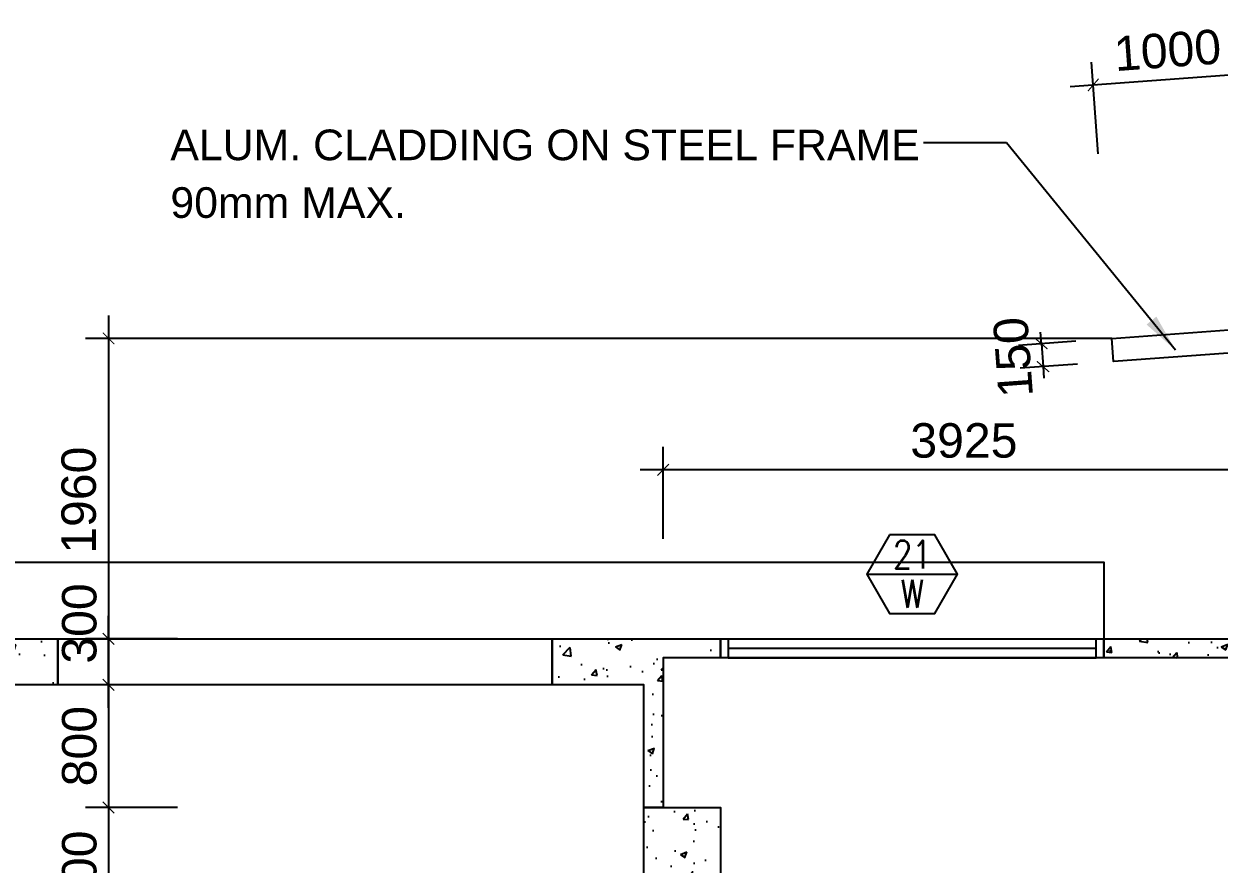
# Model space of a CAD drawing. Header units: millimetres. Extents: x -1214 to 71105, y 7230 to 56309.
# Drawn here: x 10654 to 18453, y 33981 to 39461 of the extents above; entities that cross this region are included whole.
import ezdxf
from ezdxf.enums import TextEntityAlignment as Align

# ---------------------------------------------------------------- set-up
doc = ezdxf.new("R2010")
doc.units = ezdxf.units.MM
doc.header["$MEASUREMENT"] = 0
doc.linetypes.add('CENTERX2', pattern=[101.6, 63.5, -12.7, 12.7, -12.7])
doc.layers.get('0').update_dxf_attribs({"color": 8})
doc.layers.get('Defpoints').update_dxf_attribs({"color": 8})
for name, color, linetype in [('Architectural Features', 8, 'Continuous'), ('GBP Dim', 8, 'Continuous'), ('GBP Text 200', 8, 'Continuous'), ('grid', 8, 'CENTERX2'), ('hatch', 8, 'Continuous'), ('RCP_text', 8, 'Continuous'), ('WALL-NEW', 8, 'Continuous'), ('WALL-STRUCTURE', 8, 'Continuous'), ('WINDOW', 8, 'Continuous'), ('Window Mark', 8, 'Continuous'), ('zzz-room mix', 8, 'Continuous')]:
    doc.layers.add(name, color=color, linetype=linetype)
doc.styles.add('BH', font='arial.ttf')
doc.styles.add('ROMANS', font='romans.shx')
doc.dimstyles.new('200 GBP', dxfattribs={"dimscale": 1.5, "dimtxt": 150, "dimasz": 50, "dimexe": 100, "dimexo": 50, "dimgap": 50, "dimtad": 1, "dimdec": 0, "dimzin": 0, "dimdsep": 46, "dimtxsty": 'BH', "dimblk": 'ARCHTICK', "dimcen": 0.09, "dimdle": 100, "dimclrd": 9, "dimclre": 9, "dimclrt": 1, "dimadec": 0, "dimazin": 0, "dimtfac": 1, "dimtdec": 0, "dimtix": 1, "dimtmove": 2, "dimatfit": 3, "dimldrblk": 'ARCHTICK', "dimfxl": 300, "dimfxlon": 1, "dimtolj": 1, "dimtzin": 0, "dimarcsym": 0})
doc.dimstyles.get("Standard").update_dxf_attribs({"dimtxt": 0.18, "dimasz": 0.18, "dimexe": 0.18, "dimexo": 0.0625, "dimgap": 0.09, "dimtad": 0, "dimtih": 1, "dimtoh": 1, "dimdec": 4, "dimzin": 0, "dimdsep": 46, "dimtxsty": 'Standard', "dimcen": 0.09, "dimadec": 0, "dimazin": 0, "dimtfac": 1, "dimtdec": 4, "dimtofl": 0, "dimtmove": 0, "dimatfit": 3, "dimfxl": 1, "dimtolj": 1, "dimtzin": 0, "dimarcsym": 0})
pattern_1 = [(50, (-579051.98, 745630.23), (430.35611, -37.65128), [45, -495]), (355, (-579052, 745630.23), (-83.2508, 451.31528), [36, -396]), (100.4514, (-579016.1, 745627.1), (347.10563, 413.66373), [38.24411, -420.68527]), (46.1842, (-579052, 745750.23), (640.34463, -99.3114), [67.5, -742.5]), (96.6356, (-578998.6, 745741.96), (560.79762, 584.47072), [57.36617, -631.0278]), (351.1842, (-579052, 745750.23), (560.79717, 584.47116), [54, -594]), (21, (-578991.98, 745720.23), (358.14423, -241.57133), [45, -495]), (326, (-578992, 745720.23), (145.9892, 435.09003), [36, -396]), (71.4514, (-578962.13, 745700.1), (504.13358, 193.5183), [38.24411, -420.68527]), (37.5, (-579051.98, 745630.23), (7.295913, 199.736312), [0, -391.2, 0, -402, 0, -397.5]), (7.5, (-579051.98, 745630.23), (157.841722, 236.647027), [0, -229.2, 0, -382.2, 0, -151.5]), (327.5, (-579185.78, 745630.23), (320.293462, -13.532923), [0, -150, 0, -468, 0, -621]), (317.5, (-579245.78, 745630.23), (349.9117, 60.06299), [0, -195, 0, -310.8, 0, -441])]

# ---------------------------------------------------------------- blocks, each defined once
blk = doc.blocks.new('A$C65CE4B9A')
at = {"layer": 'grid', "ltscale": 200}
blk.add_line((-66500, 0), (0, 0), dxfattribs=at)
blk = doc.blocks.new('_ArchTick')
at = {"color": 0, "const_width": 0.1}
blk.add_lwpolyline([(0.5, 0.5), (-0.5, -0.5)], dxfattribs=at)
blk = doc.blocks.new('*D53')
at = {"layer": 'Defpoints', "color": 0, "transparency": 16777216}
for p in [(12932, 35149.9), (11206.5, 34349.9), (13532, 34349.9)]:
    blk.add_point(p, dxfattribs=at)
at = {"layer": 'GBP Dim', "color": 9, "lineweight": -2, "transparency": 16777216}
for p, q in [((11206.5, 35299.9), (11206.5, 34199.9)), ((11656.5, 35149.9), (11056.5, 35149.9)), ((11656.5, 34349.9), (11056.5, 34349.9))]:
    blk.add_line(p, q, dxfattribs=at)
at = {"layer": 'GBP Dim', "color": 9, "lineweight": -2, "transparency": 16777216, "xscale": 75, "yscale": 75, "zscale": 75}
for p, rotation in [((11206.5, 35149.9), 90), ((11206.5, 34349.9), 270)]:
    blk.add_blockref('_ArchTick', p, dxfattribs=dict(at, rotation=rotation))
at = {"layer": 'GBP Dim', "transparency": 16777216, "insert": (11016.6, 34749.9), "char_height": 225, "attachment_point": 5, "rotation": 90, "style": 'BH'}
blk.add_mtext('\\A1;800', dxfattribs=at)
blk = doc.blocks.new('*D54')
at = {"layer": 'Defpoints', "color": 0, "transparency": 16777216}
for p in [(13532, 34349.9), (11206.5, 33350), (14032, 33350)]:
    blk.add_point(p, dxfattribs=at)
at = {"layer": 'GBP Dim', "color": 9, "lineweight": -2, "transparency": 16777216}
for p, q in [((11206.5, 34499.9), (11206.5, 33200)), ((11656.5, 34349.9), (11056.5, 34349.9)), ((11656.5, 33350), (11056.5, 33350))]:
    blk.add_line(p, q, dxfattribs=at)
at = {"layer": 'GBP Dim', "color": 9, "lineweight": -2, "transparency": 16777216, "xscale": 75, "yscale": 75, "zscale": 75}
for p, rotation in [((11206.5, 34349.9), 90), ((11206.5, 33350), 270)]:
    blk.add_blockref('_ArchTick', p, dxfattribs=dict(at, rotation=rotation))
at = {"layer": 'GBP Dim', "transparency": 16777216, "insert": (11016.6, 33849.9), "char_height": 225, "attachment_point": 5, "rotation": 90, "style": 'BH'}
blk.add_mtext('\\A1;1000', dxfattribs=at)
blk = doc.blocks.new('*D76')
at = {"layer": 'Defpoints', "color": 0, "transparency": 16777216}
for p in [(14825, 36552.7), (14825, 35598.1), (18750, 35623.1)]:
    blk.add_point(p, dxfattribs=at)
at = {"layer": 'GBP Dim', "color": 9, "lineweight": -2, "transparency": 16777216}
for p, q in [((14825, 36102.7), (14825, 36702.7)), ((18750, 36102.7), (18750, 36702.7)), ((18900, 36552.7), (14675, 36552.7))]:
    blk.add_line(p, q, dxfattribs=at)
at = {"layer": 'GBP Dim', "color": 9, "lineweight": -2, "transparency": 16777216, "xscale": 75, "yscale": 75, "zscale": 75, "rotation": 180}
blk.add_blockref('_ArchTick', (14825, 36552.7), dxfattribs=at)
at = {"layer": 'GBP Dim', "color": 9, "lineweight": -2, "transparency": 16777216, "xscale": 75, "yscale": 75, "zscale": 75}
blk.add_blockref('_ArchTick', (18750, 36552.7), dxfattribs=at)
at = {"layer": 'GBP Dim', "transparency": 16777216, "insert": (16787.5, 36742.6), "char_height": 225, "attachment_point": 5, "style": 'BH'}
blk.add_mtext('\\A1;3925', dxfattribs=at)
blk = doc.blocks.new('*D86')
at = {"layer": 'Defpoints', "color": 0, "transparency": 16777216}
for p in [(17626.3, 37399.5), (17303.7, 37225.5), (17637.4, 37249.9)]:
    blk.add_point(p, dxfattribs=at)
at = {"layer": 'GBP Dim', "color": 9, "lineweight": -2, "transparency": 16777216}
for p, q in [((17292.7, 37375.1), (17287.2, 37449.9)), ((17517.1, 37391.5), (17143.1, 37364.1)), ((17292.7, 37375.1), (17303.7, 37225.5)), ((17528.1, 37241.9), (17154.1, 37214.5)), ((17303.7, 37225.5), (17309.2, 37150.7))]:
    blk.add_line(p, q, dxfattribs=at)
at = {"layer": 'GBP Dim', "color": 9, "lineweight": -2, "transparency": 16777216, "xscale": 75, "yscale": 75, "zscale": 75}
for p, rotation in [((17292.7, 37375.1), 274.1941827832657), ((17303.7, 37225.5), 94.19418278326572)]:
    blk.add_blockref('_ArchTick', p, dxfattribs=dict(at, rotation=rotation))
at = {"layer": 'GBP Dim', "transparency": 16777216, "insert": (17108.8, 37286.4), "char_height": 225, "attachment_point": 5, "rotation": 94.19418, "style": 'BH'}
blk.add_mtext('\\A1;150', dxfattribs=at)
blk = doc.blocks.new('*D87')
at = {"layer": 'Defpoints', "color": 0, "transparency": 16777216}
for p in [(18628.7, 39136.2), (18761, 37332.2), (17763.7, 37259.1)]:
    blk.add_point(p, dxfattribs=at)
at = {"layer": 'GBP Dim', "color": 9, "lineweight": -2, "transparency": 16777216}
for p, q in [((18661.6, 38687.4), (18617.7, 39285.8)), ((17664.3, 38614.3), (17620.4, 39212.7)), ((17481.8, 39052.1), (18778.3, 39147.2))]:
    blk.add_line(p, q, dxfattribs=at)
at = {"layer": 'GBP Dim', "color": 9, "lineweight": -2, "transparency": 16777216, "xscale": 75, "yscale": 75, "zscale": 75}
for p, rotation in [((18628.7, 39136.2), 4.194182783265727), ((17631.4, 39063.1), 184.1941827832657)]:
    blk.add_blockref('_ArchTick', p, dxfattribs=dict(at, rotation=rotation))
at = {"layer": 'GBP Dim', "transparency": 16777216, "insert": (18116.1, 39289), "char_height": 225, "attachment_point": 5, "rotation": 4.19418, "style": 'BH'}
blk.add_mtext('\\A1;1000', dxfattribs=at)
blk = doc.blocks.new('MISCWINDOWS')
blk.add_line((-4.04, 0), (4.04, 0))
blk.add_lwpolyline([(-2.02, 3.5), (-4.04, 0), (-2.02, -3.5), (2.02, -3.5), (4.04, 0), (2.02, 3.5)], close=True)
at = {"style": 'BH'}
for tag, p in [('MARK_NUMBER', (0, 1.75)), ('DWG_NUMBER', (0, -1.75))]:
    blk.add_attdef(tag, text='', height=2.5, dxfattribs=at).set_placement(p, align=Align.MIDDLE_CENTER)
blk = doc.blocks.new('*D174')
at = {"layer": 'Defpoints', "color": 0, "transparency": 16777216}
for p in [(14479.5, 37409.8), (11206.4, 35450), (17809.8, 35450)]:
    blk.add_point(p, dxfattribs=at)
at = {"layer": 'GBP Dim', "color": 9, "lineweight": -2, "transparency": 16777216}
for p, q in [((11206.4, 37559.8), (11206.4, 35300)), ((11656.4, 37409.8), (11056.4, 37409.8)), ((11656.4, 35450), (11056.4, 35450))]:
    blk.add_line(p, q, dxfattribs=at)
at = {"layer": 'GBP Dim', "color": 9, "lineweight": -2, "transparency": 16777216, "xscale": 75, "yscale": 75, "zscale": 75}
for p, rotation in [((11206.4, 37409.8), 90), ((11206.4, 35450), 270)]:
    blk.add_blockref('_ArchTick', p, dxfattribs=dict(at, rotation=rotation))
at = {"layer": 'GBP Dim', "transparency": 16777216, "insert": (11012.8, 36354.2), "char_height": 225, "attachment_point": 5, "rotation": 90, "style": 'BH'}
blk.add_mtext('\\A1;1960', dxfattribs=at)
blk = doc.blocks.new('*D257')
at = {"layer": 'Defpoints', "color": 0, "transparency": 16777216}
for p in [(11206.5, 35450), (13532, 35450), (12932, 35149.9)]:
    blk.add_point(p, dxfattribs=at)
at = {"layer": 'GBP Dim', "color": 9, "lineweight": -2, "transparency": 16777216}
for p, q in [((11206.5, 34999.9), (11206.5, 35600)), ((11656.5, 35450), (11056.5, 35450)), ((11656.5, 35149.9), (11056.5, 35149.9))]:
    blk.add_line(p, q, dxfattribs=at)
at = {"layer": 'GBP Dim', "color": 9, "lineweight": -2, "transparency": 16777216, "xscale": 75, "yscale": 75, "zscale": 75}
for p, rotation in [((11206.5, 35450), 90), ((11206.5, 35149.9), 270)]:
    blk.add_blockref('_ArchTick', p, dxfattribs=dict(at, rotation=rotation))
at = {"layer": 'GBP Dim', "transparency": 16777216, "insert": (11016.5, 35550), "char_height": 225, "attachment_point": 5, "rotation": 90, "style": 'BH'}
blk.add_mtext('\\A1;300', dxfattribs=at)

msp = doc.modelspace()

# ---------------------------------------------------------------- hatches: boundary and pattern name
at = {"layer": 'hatch'}
h = msp.add_hatch(dxfattribs=at)
h.set_pattern_fill('AR-CONC', color=256, scale=60, style=0)
h.set_pattern_definition(pattern_1)
h.paths.add_polyline_path([(18750, 37481.9), (18899.9, 37492.9), (18899.9, 35450), (18900, 35450), (18900, 35324.9), (18750, 35324.9), (17700, 35324.9), (17700, 35449.9), (18750, 35449.9)])
h = msp.add_hatch(dxfattribs=at)
h.set_pattern_fill('AR-CONC', color=256, scale=60, style=0)
h.set_pattern_definition(pattern_1)
h.paths.add_polyline_path([(14100, 35449.9), (15200, 35449.9), (15200, 35324.9), (14825, 35324.9), (14825, 34349.9), (14700, 34349.9), (14700, 35149.9), (14100, 35149.9)])
h.paths.add_polyline_path([(9900, 35449.9), (10875, 35449.9), (10875, 35149.9), (10200, 35149.9), (10200, 34249.9), (9900, 34249.9)])
h = msp.add_hatch(dxfattribs=at)
h.set_pattern_fill('AR-CONC', color=256, scale=60, style=0)
h.set_pattern_definition(pattern_1)
h.paths.add_polyline_path([(15200, 34349.9), (15200, 33349.9), (14700, 33349.9), (14700, 34349.9)])

# ---------------------------------------------------------------- linework, layer by layer
at = {"layer": 'Architectural Features', "ltscale": 50}
msp.add_lwpolyline([(9900, 34849.9), (9400, 34849.9), (9400, 35949.7), (17700, 35949.7), (17700, 35449.7)], dxfattribs=at)
at = {"layer": 'RCP_text', "ltscale": 50}
msp.add_line((17752.7, 37409.8), (11206.4, 37409.8), dxfattribs=at)
at = {"layer": 'WALL-NEW'}
for points in [[(18750, 37481.9), (18899.9, 37492.9), (18899.9, 35450), (18900, 35450), (18900, 35324.9), (18750, 35324.9), (18750, 35324.9), (17700, 35324.9), (17700, 35449.9), (18750, 35449.9), (18750, 37481.9)], [(18750, 37331.5), (17763.7, 37259.2), (17752.7, 37408.8), (18750, 37481.9)], [(9900, 35449.9), (10875, 35449.9), (10875, 35149.9), (10200, 35149.9), (10200, 34249.9), (9900, 34249.9), (9900, 35449.9)], [(14100, 35449.9), (15200, 35449.9), (15200, 35324.9), (14825, 35324.9), (14825, 34349.9), (14700, 34349.9), (14700, 35149.9), (14100, 35149.9), (14100, 35449.9)]]:
    msp.add_lwpolyline(points, dxfattribs=at)
msp.add_lwpolyline([(10875, 35450), (14100, 35450), (14100, 35149.9), (10875, 35149.9)], close=True, dxfattribs=at)
at = {"layer": 'WALL-STRUCTURE'}
msp.add_lwpolyline([(15200, 34349.9), (15200, 33349.9), (14700, 33349.9), (14700, 34349.9), (15200, 34349.9)], dxfattribs=at)
at = {"layer": 'WINDOW'}
for points in [[(15250, 35450), (15250, 35325), (15200, 35325), (15200, 35450)], [(17700, 35449.9), (17700, 35324.9), (17650, 35324.9), (17650, 35449.9)]]:
    msp.add_lwpolyline(points, close=True, dxfattribs=at)
at = {"layer": 'WINDOW', "elevation": 0}
for points in [[(15250, 35450), (17650, 35449.9)], [(17650, 35387.4), (15250, 35387.5)], [(15250, 35325), (17650, 35324.9)]]:
    msp.add_lwpolyline(points, dxfattribs=at)
at = {"layer": 'zzz-room mix'}
msp.add_lwpolyline([(14825, 33350), (14825, 31521.2), (14800, 31521.2), (14800, 29300), (15100, 29300), (15100, 29400), (17475, 29400), (17475, 30496.2), (20210, 30496.2), (20210, 31446.2), (18750, 31446.2), (18750, 35325), (14825, 35325), (14825, 34350), (15200, 34350), (15200, 33350), (14825, 33350)], close=True, dxfattribs=at)

# ---------------------------------------------------------------- block references
at = {"layer": 'WALL-NEW'}
msp.add_blockref('A$C65CE4B9A', (69000, 35449.9), dxfattribs=at)
at = {"layer": 'Window Mark'}
ref = msp.add_blockref('MISCWINDOWS', (16450, 35872.3), dxfattribs=dict(at, xscale=73.25, yscale=73.25, zscale=73.25))
ref.add_attrib('MARK_NUMBER', '21', dxfattribs={"layer": '0', "height": 183.12, "style": 'ROMANS', "width": 0.8}).set_placement((16450, 36000.5), align=Align.MIDDLE_CENTER)
ref.add_attrib('DWG_NUMBER', 'W', dxfattribs={"layer": '0', "height": 183.1, "style": 'ROMANS', "width": 0.8}).set_placement((16450, 35744.1), align=Align.MIDDLE_CENTER)

# ---------------------------------------------------------------- texts
at = {"layer": 'GBP Text 200', "style": 'BH'}
for s, p in [('ALUM. CLADDING ON STEEL FRAME', (11609.6, 38572.1)), ('90mm MAX.', (11609.6, 38195.8))]:
    msp.add_text(s, height=200, dxfattribs=at).set_placement(p)

# ---------------------------------------------------------------- dimensions: what is measured, and where the dimension line sits
at = {"layer": 'GBP Dim'}
for base, p1, p2, angle, override, picture, middle in [((18628.7, 39136.2), (17763.7, 37259.1), (18761, 37332.2), 4.19418, {"dimclrt": 256}, '*D87', (18116.1, 39289)), ((17303.7, 37225.5), (17626.3, 37399.5), (17637.4, 37249.9), 94.19418, {"dimclrt": 256, "dimfxl": 150}, '*D86', (17108.8, 37286.4)), ((11206.5, 34349.9), (12932, 35149.9), (13532, 34349.9), 90, {"dimclrt": 256}, '*D53', (11016.6, 34749.9)), ((11206.5, 33350), (13532, 34349.9), (14032, 33350), 90, {"dimclrt": 256}, '*D54', (11016.6, 33849.9))]:
    dim = msp.add_linear_dim(base=base, p1=p1, p2=p2, angle=angle, dimstyle='200 GBP', override=override, dxfattribs=at)
    dim.commit()
    dim.dimension.update_dxf_attribs({"geometry": picture, "text_midpoint": middle})
for base, p1, p2, angle, picture, middle in [((11206.4, 35450), (14479.5, 37409.8), (17809.8, 35450), 90, '*D174', (11012.8, 36354.2)), ((11206.5, 35450), (12932, 35149.9), (13532, 35450), 270, '*D257', (11016.5, 35550))]:
    dim = msp.add_linear_dim(base=base, p1=p1, p2=p2, angle=angle, dimstyle='200 GBP', override={"dimclrt": 256}, dxfattribs=at)
    dim.commit()
    dim.dimension.update_dxf_attribs({"geometry": picture, "text_midpoint": middle, "dimtype": 160})
dim = msp.add_linear_dim(base=(14825, 36552.7), p1=(18750, 35623.1), p2=(14825, 35598.1), dimstyle='200 GBP', override={"dimclrt": 256}, dxfattribs=at)
dim.commit()
dim.dimension.update_dxf_attribs({"geometry": '*D76', "text_midpoint": (16787.5, 36742.6)})

# ---------------------------------------------------------------- leaders
at = {"layer": 'GBP Text 200'}
msp.add_leader([(18169.1, 37332.3), (17066, 38684.4), (16524.3, 38684.4)], dimstyle='Standard', override={"dimscale": 2, "dimtxt": 200, "dimasz": 125, "dimexe": 166.67, "dimexo": 100, "dimgap": 100, "dimtih": 0, "dimtoh": 0, "dimdec": 0, "dimrnd": 5.001, "dimtxsty": 'BH', "dimdle": 166.666667, "dimclrd": 9, "dimclre": 9, "dimclrt": 1, "dimtdec": 0, "dimtix": 1, "dimtofl": 1, "dimtmove": 2, "dimfxl": 50}, dxfattribs=at)

doc.saveas('drawing.dxf')
